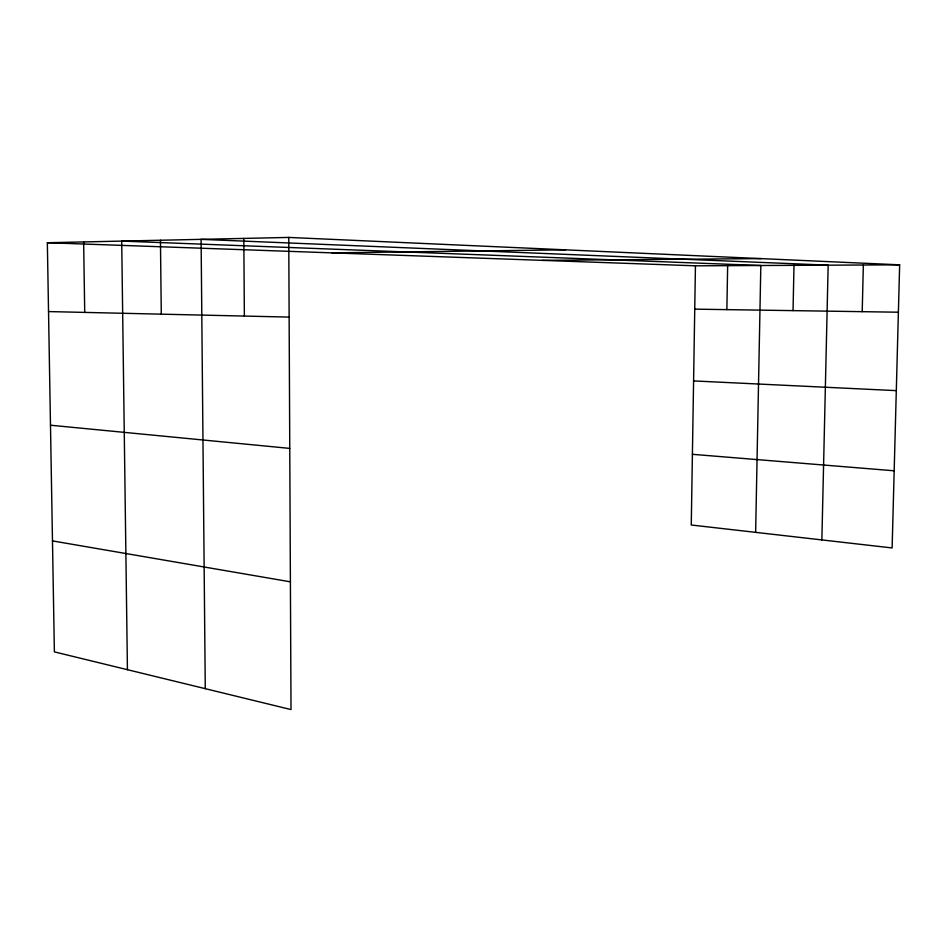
<?xml version="1.0" encoding="UTF-8"?>
<svg xmlns="http://www.w3.org/2000/svg" width="947" height="947" viewBox="0 0 947 947"><rect width="100%" height="100%" fill="white"/><g stroke="black" fill="none" stroke-linecap="round" stroke-linejoin="round"><path stroke-width="1.42" d="M899.65 264.829L695.441 265.811L691.263 525.005L892.121 547.946L899.65 264.829L288.752 237.425L47.35 242.728L54.381 651.879L291.013 709.575L288.752 237.425M726.87 309.633L727.651 265.657M755.635 532.356L760.832 265.503L121.701 241.094L127.431 669.695M793.041 310.628L794 265.338M821.866 539.92L828.163 265.172L201.095 239.354L205.274 688.67M862.208 311.67L863.356 265.006M331.888 252.861L565.525 249.842M542.098 260.354L761.27 258.614M694.743 309.148L898.395 312.214M48.534 311.575L289.131 317.091M47.35 242.728L695.441 265.811M693.583 380.919L896.3 390.638M692.411 454.311L894.169 470.789M50.487 425.215L289.758 448.393M52.476 540.903L290.409 581.825M83.644 241.923L84.721 312.403M160.445 240.242L161.286 314.167M243.817 238.407L244.362 316.073"/></g></svg>
